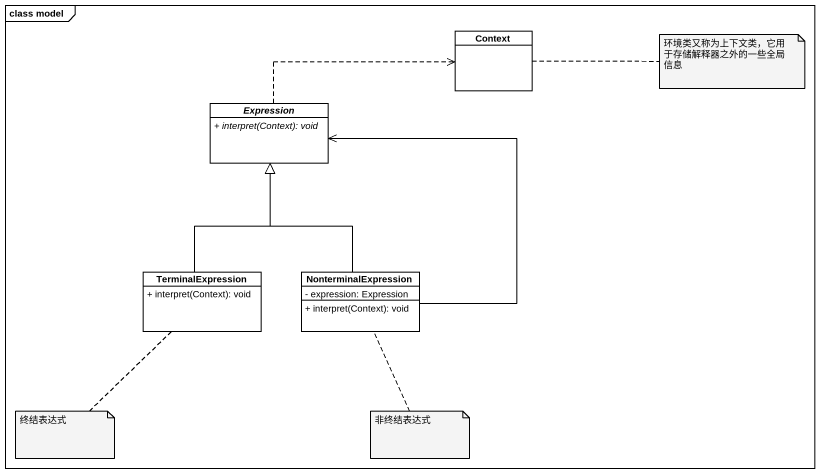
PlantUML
@startuml
mainframe class model
hide circle
hide empty members
skinparam classAttributeIconSize 0
class Context #FFFFFF
abstract class Expression #FFFFFF {
  {abstract} + interpret(Context): void
}
class TerminalExpression #FFFFFF {
  + interpret(Context): void
}
class NonterminalExpression #FFFFFF {
  - expression: Expression
  + interpret(Context): void
}
Expression .right.> Context
TerminalExpression -up-|> Expression
NonterminalExpression -up-|> Expression
NonterminalExpression -up-> Expression
note right of Context : 环境类又称为上下文类，它用于存储解释器之外的一些全局信息
note bottom of TerminalExpression : 终结表达式
note bottom of NonterminalExpression : 非终结表达式
@enduml
